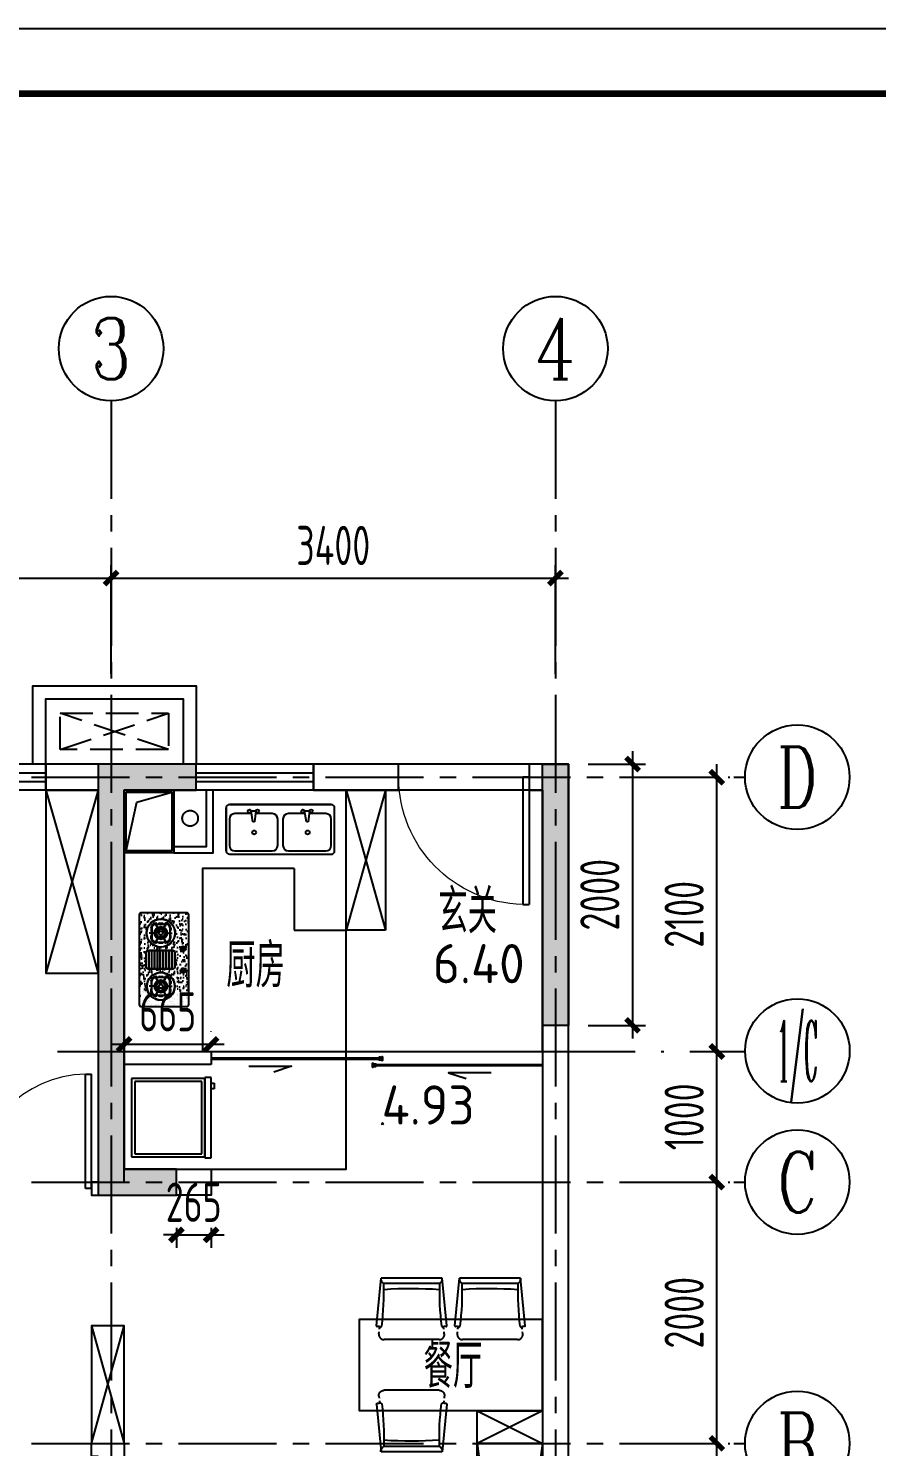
# Model space of a CAD drawing. Header units: millimetres. Extents: x -114775 to 80892, y -123028 to 12078.
# Drawn here: x 29241 to 35732, y -64775 to -53917 of the extents above; entities that cross this region are included whole.
import ezdxf
from ezdxf.enums import TextEntityAlignment as Align

# ---------------------------------------------------------------- set-up
doc = ezdxf.new("R2010")
doc.units = ezdxf.units.MM
doc.header["$LTSCALE"] = 1000
for name, pattern in [('6#轴网(1-4)20181120$0$11 12 17 18 19 20 21 22-ZW$0$DOTE', [2.42, 2, -0.2, 0.02, -0.2]), ('CENTER', [50.8, 31.75, -6.35, 6.35, -6.35]), ('CENTER2', [1.125, 0.75, -0.125, 0.125, -0.125]), ('DASH', [0.35, 0.25, -0.1]), ('PS', [3200, 1500, -200, 1500])]:
    doc.linetypes.add(name, pattern=pattern)
doc.layers.get('0').update_dxf_attribs({"linetype": 'CONTINUOUS'})
doc.layers.get('Defpoints').update_dxf_attribs({"color": 6, "linetype": 'CONTINUOUS'})
for name, color, linetype in [('6#轴网(1-4)20181120$0$11 12 17 18 19 20 21 22-ZW$0$AXIS_轴号_A', 8, 'CONTINUOUS'), ('6#轴网(1-4)20181120$0$11 12 17 18 19 20 21 22-ZW$0$AXIS_轴文_A', 8, 'CONTINUOUS'), ('6#轴网(1-4)20181120$0$11 12 17 18 19 20 21 22-ZW$0$AXIS_轴线_A', 8, '6#轴网(1-4)20181120$0$11 12 17 18 19 20 21 22-ZW$0$DOTE'), ('6#轴网(1-4)20181120$0$AXIS_TEXT', 8, 'CONTINUOUS'), ('A-Lvtry', 5, 'CONTINUOUS'), ('A-烟气道', 105, 'CONTINUOUS'), ('A-空调室外机', 5, 'DASH'), ('AXIS', 253, 'CENTER'), ('BORDER', 7, 'CONTINUOUS'), ('DIM', 3, 'CONTINUOUS'), ('P-Furniture(活动家具)', 134, 'CONTINUOUS'), ('PS', 6, 'PS'), ('PUB_HATCH', 8, 'CONTINUOUS'), ('PUB_TEXT', 7, 'CONTINUOUS'), ('S-降板', 143, 'CONTINUOUS'), ('WALL', 2, 'CONTINUOUS'), ('WINDOW', 4, 'CONTINUOUS'), ('剪力墙', 6, 'CONTINUOUS'), ('栏杆', 142, 'CONTINUOUS'), ('门', 9, 'CONTINUOUS')]:
    doc.layers.add(name, color=color, linetype=linetype)
doc.layers.add('A-area', color=23, linetype='CONTINUOUS', plot=False)
doc.layers.add('A-FUR', color=8, linetype='CONTINUOUS', plot=False)
doc.styles.add('6#轴网(1-4)20181120$0$11 12 17 18 19 20 21 22-ZW$0$_TCH_AXIS', font='COMPLEX', dxfattribs={"bigfont": 'GBCBIG'})
doc.styles.add('6#轴网(1-4)20181120$0$COMPLEX', font='COMPLEX')
doc.styles.get("Standard").update_dxf_attribs({"font": 'tssdeng.shx', "bigfont": 'tssdchn.shx'})
doc.styles.add('ZZ', font='tssdeng.shx', dxfattribs={"width": 0.7, "bigfont": 'tssdchn.shx'})
doc.dimstyles.new('TSSD_100_100', dxfattribs={"dimtxt": 300, "dimasz": 100, "dimexe": 100, "dimexo": 250, "dimgap": 100, "dimtad": 1, "dimdec": 0, "dimzin": 0, "dimdsep": 46, "dimtxsty": 'ZZ', "dimblk": 'ARCHTICK', "dimcen": 0, "dimdle": 100, "dimclrd": 256, "dimclrt": 7, "dimadec": 0, "dimazin": 0, "dimtfac": 1, "dimtdec": 0, "dimtix": 1, "dimtmove": 2, "dimatfit": 3, "dimfxl": 0, "dimtolj": 1, "dimtzin": 0, "dimarcsym": 0})

# ---------------------------------------------------------------- blocks, each defined once
blk = doc.blocks.new('BX1')
at = {"layer": 'A-Lvtry'}
for p, q in [((-560, 8), (-608, 8)), ((-608, 8), (-608, -608)), ((-560, -608), (-560, 8)), ((0, 0), (-560, 0)), ((0, -600), (0, 0)), ((-560, 0), (-560, -600)), ((-24, -24), (-536, -24)), ((-536, -24), (-536, -576)), ((-24, -576), (-24, -24)), ((-631, -564), (-631, -520)), ((-631, -520), (-608, -520)), ((-608, -520), (-608, -564)), ((-608, -564), (-631, -564)), ((-608, -608), (-560, -608)), ((-560, -600), (0, -600)), ((-536, -576), (-24, -576))]:
    blk.add_line(p, q, dxfattribs=at)
blk = doc.blocks.new('$DorLib2D$00000001')
for p, q in [((0.45, 0.975), (0.5, 0.975)), ((0.45, 0), (0.45, 0.975)), ((0.5, 0), (0.5, 0.975)), ((0.5, 0), (0.45, 0))]:
    blk.add_line(p, q)
at = {"lineweight": 13}
blk.add_arc((0.475, 0), 0.975, 91.4693, 180, dxfattribs=at)
blk = doc.blocks.new('$TCHSYS$WIN2D')
for p, q in [((-0.5, 0.5), (0.5, 0.5)), ((-0.5, 0.5), (-0.5, -0.5)), ((0.5, 0.5), (0.5, -0.5)), ((0.5, 0.1667), (-0.5, 0.1667)), ((0.5, -0.1667), (-0.5, -0.1667)), ((-0.5, -0.5), (0.5, -0.5))]:
    blk.add_line(p, q)
blk = doc.blocks.new('ktswaj')
at = {"linetype": 'DASH'}
blk.add_lwpolyline([(15990, 179083), (15990, 178253), (16268, 178253), (16268, 179083)], close=True, dxfattribs=at)
for points in [[(15990, 179083), (16268, 178253)], [(15990, 178253), (16268, 179083)]]:
    blk.add_lwpolyline(points, dxfattribs=at)
blk = doc.blocks.new('A3ktsjw')
at = {"layer": '栏杆'}
for points in [[(-26114, 169535), (-26114, 170135), (-24864, 170135), (-24864, 169535)], [(-26014, 169535), (-26014, 170035), (-24964, 170035), (-24964, 169535)]]:
    blk.add_lwpolyline(points, dxfattribs=at)
at = {"layer": 'A-空调室外机', "extrusion": (0, 0, -1), "zscale": -1, "rotation": 90}
blk.add_blockref('ktswaj', (204157, 153656), dxfattribs=at)
blk = doc.blocks.new('_ArchTick')
at = {"color": 0, "linetype": 'ByBlock', "const_width": 0.4}
blk.add_lwpolyline([(-0.5, -0.5), (0.5, 0.5)], dxfattribs=at)
blk = doc.blocks.new('*D91')
at = {"layer": 'Defpoints', "color": 0}
for p in [(33274, -59550), (33274, -61550), (33864, -61550)]:
    blk.add_point(p, dxfattribs=at)
at = {"layer": 'DIM', "lineweight": -2}
blk.add_line((33864, -59450), (33864, -61650), dxfattribs=at)
at = {"layer": 'DIM', "color": 0, "lineweight": -2}
for p, q in [((33524, -59550), (33964, -59550)), ((33524, -61550), (33964, -61550))]:
    blk.add_line(p, q, dxfattribs=at)
at = {"layer": 'DIM', "lineweight": -2, "xscale": 100, "yscale": 100, "zscale": 100}
for p, rotation in [((33864, -59550), 90), ((33864, -61550), 270)]:
    blk.add_blockref('_ArchTick', p, dxfattribs=dict(at, rotation=rotation))
at = {"layer": 'DIM', "color": 7, "insert": (33614, -60550), "char_height": 300, "attachment_point": 5, "rotation": 90, "style": 'ZZ'}
blk.add_mtext('\\A1;2000', dxfattribs=at)
blk = doc.blocks.new('chair4')
at = {"linetype": 'DASH', "ltscale": 200}
for p, q in [((-426, 250), (-410, 249)), ((-470, 211), (-470, -211)), ((-426, -250), (-410, -249))]:
    blk.add_line(p, q, dxfattribs=at)
at = {"ltscale": 20}
for p, q in [((-389, 247), (-372, 245)), ((-365, 269), (0, 234)), ((0, 234), (0, -234)), ((-40, 214), (-40, -214)), ((-389, -247), (-372, -245)), ((-365, -269), (0, -234))]:
    blk.add_line(p, q, dxfattribs=at)
at = {"linetype": 'DASH', "ltscale": 200, "extrusion": (0, 0, -1)}
for centre, start_param, end_param in [((-430, 211), 3.926991, 5.586837), ((-430, -211), 2.267145, 3.926991)]:
    blk.add_ellipse(centre, major_axis=(28.3, 28.3), ratio=1, start_param=start_param, end_param=end_param, dxfattribs=at)
at = {"ltscale": 20, "extrusion": (0, 0, -1)}
for centre, major_axis, ratio, start_param, end_param in [((-366, 237), (5.66, -5.66), 1, 0.914477, 2.702691), ((-440, 264), (50.3, 50.3), 1, 0.774487, 1.131895), ((-365, 265), (2.83, 2.83), 1, 3.91608, 5.586837), ((-125, 1886), (-1792, 85), 0.932857, 4.621064, 4.803714), ((-6, 198), (26.3, 26.3), 1, 4.375488, 5.671939), ((-2033, -2), (-3, 2384), 0.819086, 1.481782, 1.659811), ((-125, -1886), (1792, 85), 0.932857, 4.621064, 4.803714), ((-6, -198), (26.3, 26.3), 1, 2.182042, 3.478494), ((-366, -237), (5.66, 5.66), 1, 3.580494, 5.368708), ((-440, -264), (50.3, -50.3), 1, -1.131895, -0.774487), ((-365, -265), (2.83, -2.83), 1, 0.696349, 2.367105)]:
    blk.add_ellipse(centre, major_axis=major_axis, ratio=ratio, start_param=start_param, end_param=end_param, dxfattribs=at)
blk = doc.blocks.new('dwefe')
blk.add_lwpolyline([(36957, 174333), (38357, 174333), (38357, 175033), (36957, 175033)], close=True)
at = {"extrusion": (0, 0, -1), "xscale": -1, "zscale": -1, "rotation": 270}
for p in [(-37357, 175347), (-37957, 175347)]:
    blk.add_blockref('chair4', p, dxfattribs=at)
at = {"xscale": -1, "rotation": 90}
blk.add_blockref('chair4', (37957, 174019), dxfattribs=at)
blk = doc.blocks.new('A$C558726A8')
at = {"layer": 'P-Furniture(活动家具)'}
h = blk.add_hatch(dxfattribs=at)
h.set_pattern_fill('AR-SAND,_O', color=250)
h.set_pattern_definition([(37.5, (-27199.047, -9670.22), (-1.60003, 48.941324), [0, -38.608, 0, -43.18, 0, -41.275]), (7.5, (-27199.05, -9670.22), (44.95233, 71.68251), [0, -20.828, 0, -34.798, 0, -13.335]), (327.5, (-27230.29, -9670.22), (79.09924, 0.14372), [0, -12.7, 0, -45.72, 0, -59.69]), (317.5, (-27230.29, -9670.22), (76.35565, 22.29293), [0, -6.35, 0, -29.972, 0, -34.29])])
h.paths.add_polyline_path([(-343, 375, 0.414214), (-362, 356), (-362, 20, 0.414214), (-343, 0), (343, 0, 0.414214), (362, 20), (362, 356, 0.414214), (343, 375)])
h.paths.add_polyline_path([(72, 309), (72, 121, -0.414214), (56, 105), (-56, 105, -0.414214), (-72, 121), (-72, 309, -0.414214), (-56, 325), (56, 325, -0.414214)], flags=16)
h.paths.add_polyline_path([(70, 309), (70, 121, -0.414214), (56, 107), (-56, 107, -0.414214), (-70, 121), (-70, 309, -0.414214), (-56, 323), (56, 323, -0.414214)], flags=0)
h.paths.add_polyline_path([(313, 212, -1), (94, 212, -1)], flags=16)
h.paths.add_polyline_path([(311, 212, -1), (96, 212, -1)], flags=0)
h.paths.add_polyline_path([(165, 287), (183, 287, -0.359638), (191, 280), (216, 280, -0.359638), (225, 287), (243, 287, -0.414214), (279, 251, -0.251251), (272, 242), (272, 230, -0.359638), (279, 221), (279, 202, -0.359638), (272, 194), (272, 181, -0.251251), (279, 173, -0.414214), (243, 136), (225, 136, -0.359638), (216, 143), (191, 143, -0.359638), (183, 136), (165, 136, -0.414214), (128, 173, -0.251251), (135, 181), (135, 194, -0.359638), (128, 202), (128, 221, -0.359638), (135, 230), (135, 242, -0.251251), (128, 251, -0.414214)], flags=0)
h.paths.add_polyline_path([(253, 212, -1), (155, 212, -1)], flags=0)
h.paths.add_polyline_path([(243, 212, -1), (165, 212, -1)], flags=0)
h.paths.add_polyline_path([(240, 212, -1), (167, 212, -1)], flags=0)
h.paths.add_polyline_path([(237, 212, -1), (170, 212, -1)], flags=0)
h.paths.add_polyline_path([(175, 219), (190, 218, -0.299124), (204, 226, -0.028861), (205, 226), (212, 240, -0.215015), (224, 233), (215, 221, -0.330841), (215, 203), (224, 190, -0.215015), (212, 183), (205, 197, -0.028861), (204, 197, -0.299124), (190, 206), (175, 205, -0.215015)], flags=0)
h.paths.add_polyline_path([(-96, 212, -1), (-311, 212, -1)], flags=16)
h.paths.add_polyline_path([(-98, 212, -1), (-309, 212, -1)], flags=0)
h.paths.add_polyline_path([(-128, 251, -0.251251), (-135, 242), (-135, 230, -0.359638), (-128, 221), (-128, 202, -0.359638), (-135, 194), (-135, 181, -0.251251), (-128, 173, -0.414214), (-165, 136), (-183, 136, -0.359638), (-191, 143), (-216, 143, -0.359638), (-225, 136), (-243, 136, -0.414214), (-279, 173, -0.251251), (-272, 181), (-272, 194, -0.359638), (-279, 202), (-279, 221, -0.359638), (-272, 230), (-272, 242, -0.251251), (-279, 251, -0.414214), (-243, 287), (-225, 287, -0.359638), (-216, 280), (-191, 280, -0.359638), (-183, 287), (-165, 287, -0.414214)], flags=0)
h.paths.add_polyline_path([(-155, 212, -1), (-253, 212, -1)], flags=0)
h.paths.add_polyline_path([(-165, 212, -1), (-243, 212, -1)], flags=0)
h.paths.add_polyline_path([(-167, 212, -1), (-240, 212, -1)], flags=0)
h.paths.add_polyline_path([(-170, 212, -1), (-237, 212, -1)], flags=0)
h.paths.add_polyline_path([(-175, 219, -0.215015), (-175, 205), (-190, 206, -0.299124), (-204, 197, -0.028861), (-205, 197), (-212, 183, -0.215015), (-224, 190), (-215, 203, -0.330841), (-215, 221), (-224, 233, -0.215015), (-212, 240), (-205, 226, -0.028861), (-204, 226, -0.299124), (-190, 218)], flags=0)
h.paths.add_polyline_path([(103, 41, -1), (64, 41, -1)], flags=16)
h.paths.add_polyline_path([(86, 57), (86, 56, -0.877066), (86, 26), (86, 25, -1), (82, 25), (82, 26, -0.877066), (82, 56), (82, 57, -1)], flags=0)
h.paths.add_polyline_path([(97, 53, -1.000001), (94, 53, -1.000001)], flags=0)
h.paths.add_polyline_path([(102, 41, -1.000001), (100, 41, -1.000001)], flags=0)
h.paths.add_polyline_path([(-64, 41, -1), (-103, 41, -1)], flags=16)
h.paths.add_polyline_path([(-82, 57), (-82, 56, -0.877066), (-82, 26), (-82, 25, -1), (-86, 25), (-86, 26, -0.877066), (-86, 56), (-86, 57, -1)], flags=0)
h.paths.add_polyline_path([(-94, 53, -1.000001), (-97, 53, -1.000001)], flags=0)
h.paths.add_polyline_path([(-100, 41, -1.000001), (-102, 41, -1.000001)], flags=0)
for points in [[(-100, 41, 1), (-102, 41, 1)], [(-97, 54, 1.000001), (-94, 54, 1.000001)], [(94, 54, 1.000001), (97, 54, 1.000001)], [(102, 41, 1), (100, 41, 1)]]:
    blk.add_hatch(color=251, dxfattribs=at).paths.add_polyline_path(points)
at = {"layer": 'P-Furniture(活动家具)', "color": 251}
for p, q in [((-284, 258), (-224, 224)), ((-228, 226), (-280, 256)), ((-279, 221), (-279, 202)), ((-272, 251), (-272, 173)), ((-243, 287), (-225, 287)), ((-243, 280), (-165, 280)), ((-224, 233), (-212, 240)), ((-215, 221), (-224, 233)), ((-211, 224), (-218, 237)), ((-205, 226), (-212, 240)), ((-204, 240), (-204, 300)), ((-190, 218), (-175, 219)), ((-165, 287), (-183, 287)), ((-123, 258), (-183, 224)), ((-179, 226), (-127, 256)), ((-175, 219), (-175, 205)), ((-135, 251), (-135, 173)), ((-128, 221), (-128, 202)), ((-70, 304), (70, 304)), ((-70, 302), (70, 302)), ((-70, 282), (70, 282)), ((-70, 280), (70, 280)), ((-70, 260), (70, 260)), ((-70, 258), (70, 258)), ((-70, 238), (70, 238)), ((-70, 236), (70, 236)), ((123, 258), (183, 224)), ((179, 226), (127, 256)), ((128, 221), (128, 202)), ((135, 251), (135, 173)), ((165, 287), (183, 287)), ((243, 280), (165, 280)), ((190, 218), (175, 219)), ((175, 219), (175, 205)), ((204, 240), (204, 300)), ((205, 226), (212, 240)), ((211, 224), (218, 237)), ((224, 233), (212, 240)), ((215, 221), (224, 233)), ((284, 258), (224, 224)), ((243, 287), (225, 287)), ((228, 226), (280, 256)), ((272, 251), (272, 173)), ((279, 221), (279, 202)), ((-284, 165), (-224, 200)), ((-228, 198), (-280, 168)), ((-243, 143), (-165, 143)), ((-243, 136), (-225, 136)), ((-215, 203), (-224, 190)), ((-212, 183), (-224, 190)), ((-211, 199), (-218, 187)), ((-205, 197), (-212, 183)), ((-204, 183), (-204, 124)), ((-190, 206), (-175, 205)), ((-189, 212), (-175, 212)), ((-123, 165), (-183, 200)), ((-165, 136), (-183, 136)), ((-179, 198), (-127, 168)), ((-70, 216), (70, 216)), ((-70, 214), (70, 214)), ((-70, 194), (70, 194)), ((-70, 192), (70, 192)), ((-70, 172), (70, 172)), ((-70, 170), (70, 170)), ((-70, 150), (70, 150)), ((-70, 148), (70, 148)), ((-70, 128), (70, 128)), ((-70, 126), (70, 126)), ((123, 165), (183, 200)), ((179, 198), (127, 168)), ((243, 143), (165, 143)), ((165, 136), (183, 136)), ((189, 212), (175, 212)), ((190, 206), (175, 205)), ((204, 183), (204, 124)), ((205, 197), (212, 183)), ((211, 199), (218, 187)), ((212, 183), (224, 190)), ((215, 203), (224, 190)), ((284, 165), (224, 200)), ((243, 136), (225, 136)), ((228, 198), (280, 168))]:
    blk.add_line(p, q, dxfattribs=at)
at = {"layer": 'P-Furniture(活动家具)'}
blk.add_lwpolyline([(-343, 0, -0.414214), (-362, 20), (-362, 356, -0.414214), (-343, 375), (343, 375, -0.414214), (362, 356), (362, 20, -0.414214), (343, 0)], format="xyb", close=True, dxfattribs=at)
at = {"layer": 'P-Furniture(活动家具)', "color": 251, "const_width": 0.979}
for points in [[(-228, 226), (-280, 256)], [(-204, 240), (-204, 300)], [(-179, 226), (-127, 256)], [(179, 226), (127, 256)], [(204, 240), (204, 300)], [(228, 226), (280, 256)], [(-228, 198), (-280, 168)], [(-204, 183), (-204, 124)], [(-179, 198), (-127, 168)], [(179, 198), (127, 168)], [(204, 183), (204, 124)], [(228, 198), (280, 168)]]:
    blk.add_lwpolyline(points, dxfattribs=at)
for points in [[(-204, 226, -1), (-204, 197, -1), (-204, 226, -1)], [(204, 226, 1), (204, 197, 1), (204, 226, 1)]]:
    blk.add_lwpolyline(points, format="xyb", dxfattribs=at)
at = {"layer": 'P-Furniture(活动家具)', "color": 251}
for points in [[(-72, 309, -0.414214), (-56, 325), (56, 325, -0.414214), (72, 309), (72, 121, -0.414214), (56, 105), (-56, 105, -0.414214), (-72, 121)], [(-70, 309, -0.414214), (-56, 323), (56, 323, -0.414214), (70, 309), (70, 121, -0.414214), (56, 107), (-56, 107, -0.414214), (-70, 121)], [(-86, 25), (-86, 58, -1), (-82, 58), (-82, 25, -1)], [(86, 25), (86, 58, 1), (82, 58), (82, 25, 1)]]:
    blk.add_lwpolyline(points, format="xyb", close=True, dxfattribs=at)
for centre, radius in [((-204, 212), 107), ((-204, 212), 105), ((-204, 212), 39.1), ((-204, 212), 36.2), ((-204, 212), 33.3), ((-204, 212), 14.7), ((204, 212), 109), ((204, 212), 107), ((204, 212), 39.1), ((204, 212), 36.2), ((204, 212), 33.3), ((204, 212), 14.7), ((-84, 41), 19.3), ((-101, 41), 1.44), ((-96, 54), 1.44), ((84, 41), 19.3), ((96, 54), 1.44), ((101, 41), 1.44)]:
    blk.add_circle(centre, radius, dxfattribs=at)
at = {"layer": 'P-Furniture(活动家具)'}
for centre in [(-204, 212), (204, 212)]:
    blk.add_circle(centre, 48.9, dxfattribs=at)
at = {"layer": 'P-Furniture(活动家具)', "color": 251}
for centre, radius, start, end in [((-243, 251), 36.2, 90, 180), ((-267, 253), 11.8, 189.6676, 246.0824), ((-270, 221), 8.76, 102.564, 181.686), ((-243, 251), 29.4, 90, 180), ((-224, 278), 8.76, 12.564, 91.6861), ((-210, 224), 16.7, 95.7306, 144.2694), ((-183, 278), 8.76, 88.3139, 167.436), ((-190, 212), 16.7, 335.7306, 24.2694), ((-165, 251), 36.2, 0, 90), ((-165, 251), 29.4, 0, 90), ((-140, 253), 11.8, 293.9176, 350.3324), ((-137, 221), 8.76, 358.314, 77.436), ((165, 251), 36.2, 90, 180), ((140, 253), 11.8, 189.6676, 246.0824), ((137, 221), 8.76, 102.564, 181.686), ((165, 251), 29.4, 90, 180), ((190, 212), 16.7, 155.7306, 204.2694), ((183, 278), 8.76, 12.564, 91.6861), ((210, 224), 16.7, 35.7306, 84.2694), ((224, 278), 8.76, 88.3139, 167.436), ((243, 251), 36.2, 0, 90), ((243, 251), 29.4, 0, 90), ((267, 253), 11.8, 293.9176, 350.3324), ((270, 221), 8.76, 358.314, 77.436), ((-270, 202), 8.76, 178.3139, 257.436), ((-267, 171), 11.8, 113.9176, 170.3324), ((-243, 173), 36.2, 180, 270), ((-243, 173), 29.4, 180, 270), ((-224, 145), 8.76, 268.3139, 347.436), ((-210, 200), 16.7, 215.7306, 264.2694), ((-183, 145), 8.76, 192.564, 271.6861), ((-165, 173), 36.2, 270, 0), ((-165, 173), 29.4, 270, 0), ((-137, 202), 8.76, 282.564, 1.6861), ((-140, 171), 11.8, 9.6676, 66.0824), ((137, 202), 8.76, 178.3139, 257.436), ((140, 171), 11.8, 113.9176, 170.3324), ((165, 173), 36.2, 180, 270), ((165, 173), 29.4, 180, 270), ((183, 145), 8.76, 268.3139, 347.436), ((210, 200), 16.7, 275.7306, 324.2694), ((224, 145), 8.76, 192.564, 271.6861), ((243, 173), 36.2, 270, 0), ((243, 173), 29.4, 270, 0), ((270, 202), 8.76, 282.564, 1.6861), ((267, 171), 11.8, 9.6676, 66.0824), ((-84, 41), 15.3, 97.4942, 262.5058), ((-84, 41), 15.3, 277.4942, 82.5058), ((84, 41), 15.3, 97.4942, 262.5058), ((84, 41), 15.3, 277.4942, 82.5058)]:
    blk.add_arc(centre, radius, start, end, dxfattribs=at)
blk = doc.blocks.new('A$C6BCA2219')
at = {"layer": 'P-Furniture(活动家具)'}
for p, q in [((-415, 355), (-415, 25)), ((-415, 25), (-415, 355)), ((-390, 380), (390, 380)), ((390, 380), (-390, 380)), ((415, 25), (415, 355)), ((-390, 0), (390, 0))]:
    blk.add_line(p, q, dxfattribs=at)
at = {"layer": 'P-Furniture(活动家具)', "color": 251}
for p, q in [((-210, 249), (-224, 333)), ((-224, 333), (-188, 333)), ((-188, 333), (-198, 249)), ((199, 249), (186, 333)), ((186, 333), (222, 333)), ((222, 333), (212, 249)), ((-390, 269), (-390, 67)), ((-220, 311), (-348, 311)), ((-198, 249), (-210, 249)), ((-62, 311), (-191, 311)), ((-20, 67), (-20, 269)), ((20, 269), (20, 67)), ((189, 311), (62, 311)), ((212, 249), (199, 249)), ((348, 311), (219, 311)), ((390, 67), (390, 269)), ((-348, 25), (-62, 25)), ((62, 25), (348, 25))]:
    blk.add_line(p, q, dxfattribs=at)
for centre, radius in [((-237, 329), 12.8), ((-175, 330), 12.8), ((173, 329), 12.8), ((235, 330), 12.8), ((-200, 167), 14.8), ((209, 167), 14.8)]:
    blk.add_circle(centre, radius, dxfattribs=at)
at = {"layer": 'P-Furniture(活动家具)'}
for centre, radius, start, end in [((-390, 354), 25.7, 89.8183, 178.9194), ((390, 355), 25.2, 0, 90), ((-390, 26), 25.7, 181.0806, 270.1817), ((390, 25), 25.2, 270, 0)]:
    blk.add_arc(centre, radius, start, end, dxfattribs=at)
at = {"layer": 'P-Furniture(活动家具)', "color": 251}
for centre, start, end in [((-348, 269), 90, 180), ((-62, 269), 0, 90), ((62, 269), 90, 180), ((348, 269), 0, 90), ((-348, 67), 180, 270), ((-62, 67), 270, 0), ((62, 67), 180, 270), ((348, 67), 270, 0)]:
    blk.add_arc(centre, 42, start, end, dxfattribs=at)
blk = doc.blocks.new('6#轴网(1-4)20181120$0$_AXISO')
at = {"color": 8}
blk.add_circle((0, 0), 0.5, dxfattribs=at)
at = {"layer": '6#轴网(1-4)20181120$0$AXIS_TEXT', "color": 8, "style": '6#轴网(1-4)20181120$0$COMPLEX', "width": 1.041667}
blk.add_attdef('A', text='', height=0.56, dxfattribs=at).set_placement((-0.25, -0.28), (0.25, -0.28), align=Align.FIT)
blk = doc.blocks.new('*D336')
at = {"layer": 'Defpoints', "color": 0}
for p in [(6800, 10424), (3400, 9440), (6800, 9440)]:
    blk.add_point(p, dxfattribs=at)
at = {"layer": 'DIM', "lineweight": -2}
blk.add_line((3300, 10424), (6900, 10424), dxfattribs=at)
at = {"layer": 'DIM', "color": 0, "lineweight": -2}
for p, q in [((3400, 9690), (3400, 10524)), ((6800, 9690), (6800, 10524))]:
    blk.add_line(p, q, dxfattribs=at)
at = {"layer": 'DIM', "lineweight": -2, "xscale": 100, "yscale": 100, "zscale": 100, "rotation": 180}
blk.add_blockref('_ArchTick', (3400, 10424), dxfattribs=at)
at = {"layer": 'DIM', "lineweight": -2, "xscale": 100, "yscale": 100, "zscale": 100}
blk.add_blockref('_ArchTick', (6800, 10424), dxfattribs=at)
at = {"layer": 'DIM', "color": 7, "insert": (5100, 10674), "char_height": 300, "attachment_point": 5, "style": 'ZZ'}
blk.add_mtext('\\A1;3400', dxfattribs=at)
blk = doc.blocks.new('*D338')
at = {"layer": 'Defpoints', "color": 0}
for p in [(7872, 3800), (8035, 3800), (7872, 100)]:
    blk.add_point(p, dxfattribs=at)
at = {"layer": 'DIM', "lineweight": -2}
blk.add_line((8035, 0), (8035, 3900), dxfattribs=at)
at = {"layer": 'DIM', "color": 0, "lineweight": -2}
for p, q in [((8122, 3800), (8135, 3800)), ((8122, 100), (8135, 100))]:
    blk.add_line(p, q, dxfattribs=at)
at = {"layer": 'DIM', "lineweight": -2, "xscale": 100, "yscale": 100, "zscale": 100}
for p, rotation in [((8035, 3800), 90), ((8035, 100), 270)]:
    blk.add_blockref('_ArchTick', p, dxfattribs=dict(at, rotation=rotation))
at = {"layer": 'DIM', "color": 7, "insert": (7785, 1950), "char_height": 300, "attachment_point": 5, "rotation": 90, "style": 'ZZ'}
blk.add_mtext('\\A1;3700', dxfattribs=at)
blk = doc.blocks.new('*D339')
at = {"layer": 'Defpoints', "color": 0}
for p in [(7872, 5800), (8035, 5800), (7872, 3800)]:
    blk.add_point(p, dxfattribs=at)
at = {"layer": 'DIM', "lineweight": -2}
blk.add_line((8035, 3700), (8035, 5900), dxfattribs=at)
at = {"layer": 'DIM', "color": 0, "lineweight": -2}
for p, q in [((8122, 5800), (8135, 5800)), ((8122, 3800), (8135, 3800))]:
    blk.add_line(p, q, dxfattribs=at)
at = {"layer": 'DIM', "lineweight": -2, "xscale": 100, "yscale": 100, "zscale": 100}
for p, rotation in [((8035, 5800), 90), ((8035, 3800), 270)]:
    blk.add_blockref('_ArchTick', p, dxfattribs=dict(at, rotation=rotation))
at = {"layer": 'DIM', "color": 7, "insert": (7785, 4800), "char_height": 300, "attachment_point": 5, "rotation": 90, "style": 'ZZ'}
blk.add_mtext('\\A1;2000', dxfattribs=at)
blk = doc.blocks.new('*D340')
at = {"layer": 'Defpoints', "color": 0}
for p in [(7872, 6800), (8035, 6800), (7872, 5800)]:
    blk.add_point(p, dxfattribs=at)
at = {"layer": 'DIM', "lineweight": -2}
blk.add_line((8035, 5700), (8035, 6900), dxfattribs=at)
at = {"layer": 'DIM', "color": 0, "lineweight": -2}
for p, q in [((8122, 6800), (8135, 6800)), ((8122, 5800), (8135, 5800))]:
    blk.add_line(p, q, dxfattribs=at)
at = {"layer": 'DIM', "lineweight": -2, "xscale": 100, "yscale": 100, "zscale": 100}
for p, rotation in [((8035, 6800), 90), ((8035, 5800), 270)]:
    blk.add_blockref('_ArchTick', p, dxfattribs=dict(at, rotation=rotation))
at = {"layer": 'DIM', "color": 7, "insert": (7785, 6300), "char_height": 300, "attachment_point": 5, "rotation": 90, "style": 'ZZ'}
blk.add_mtext('\\A1;1000', dxfattribs=at)
blk = doc.blocks.new('*D341')
at = {"layer": 'Defpoints', "color": 0}
for p in [(7872, 8900), (8035, 8900), (7872, 6800)]:
    blk.add_point(p, dxfattribs=at)
at = {"layer": 'DIM', "lineweight": -2}
blk.add_line((8035, 6700), (8035, 9000), dxfattribs=at)
at = {"layer": 'DIM', "color": 0, "lineweight": -2}
for p, q in [((8122, 8900), (8135, 8900)), ((8122, 6800), (8135, 6800))]:
    blk.add_line(p, q, dxfattribs=at)
at = {"layer": 'DIM', "lineweight": -2, "xscale": 100, "yscale": 100, "zscale": 100}
for p, rotation in [((8035, 8900), 90), ((8035, 6800), 270)]:
    blk.add_blockref('_ArchTick', p, dxfattribs=dict(at, rotation=rotation))
at = {"layer": 'DIM', "color": 7, "insert": (7785, 7850), "char_height": 300, "attachment_point": 5, "rotation": 90, "style": 'ZZ'}
blk.add_mtext('\\A1;2100', dxfattribs=at)
blk = doc.blocks.new('*D343')
at = {"layer": 'Defpoints', "color": 0}
for p in [(3400, 10424), (800, 9440), (3400, 9440)]:
    blk.add_point(p, dxfattribs=at)
at = {"layer": 'DIM', "lineweight": -2}
blk.add_line((700, 10424), (3500, 10424), dxfattribs=at)
at = {"layer": 'DIM', "color": 0, "lineweight": -2}
for p, q in [((800, 9690), (800, 10524)), ((3400, 9690), (3400, 10524))]:
    blk.add_line(p, q, dxfattribs=at)
at = {"layer": 'DIM', "lineweight": -2, "xscale": 100, "yscale": 100, "zscale": 100, "rotation": 180}
blk.add_blockref('_ArchTick', (800, 10424), dxfattribs=at)
at = {"layer": 'DIM', "lineweight": -2, "xscale": 100, "yscale": 100, "zscale": 100}
blk.add_blockref('_ArchTick', (3400, 10424), dxfattribs=at)
at = {"layer": 'DIM', "color": 7, "insert": (2100, 10674), "char_height": 300, "attachment_point": 5, "style": 'ZZ'}
blk.add_mtext('\\A1;2600', dxfattribs=at)
blk = doc.blocks.new('B20190222130906')
at = {"layer": 'BORDER'}
blk.add_lwpolyline([(0, 0), (0, 21000), (29700, 21000), (29700, 0)], close=True, dxfattribs=at)
at = {"layer": 'BORDER', "const_width": 50}
blk.add_lwpolyline([(2500, 500), (2500, 20500), (29200, 20500), (29200, 500)], close=True, dxfattribs=at)
blk = doc.blocks.new('*D358')
at = {"layer": 'Defpoints', "color": 0}
for p in [(29974, -61696), (29974, -61850), (30639, -61850)]:
    blk.add_point(p, dxfattribs=at)
at = {"layer": 'DIM', "color": 0, "lineweight": -2}
for p, q in [((29974, -61600), (29974, -61596)), ((30639, -61600), (30639, -61596))]:
    blk.add_line(p, q, dxfattribs=at)
at = {"layer": 'DIM', "lineweight": -2}
blk.add_line((30739, -61696), (29874, -61696), dxfattribs=at)
at = {"layer": 'DIM', "lineweight": -2, "xscale": 100, "yscale": 100, "zscale": 100, "rotation": 180}
blk.add_blockref('_ArchTick', (29974, -61696), dxfattribs=at)
at = {"layer": 'DIM', "lineweight": -2, "xscale": 100, "yscale": 100, "zscale": 100}
blk.add_blockref('_ArchTick', (30639, -61696), dxfattribs=at)
at = {"layer": 'DIM', "color": 7, "insert": (30307, -61446), "char_height": 300, "attachment_point": 5, "style": 'ZZ'}
blk.add_mtext('\\A1;665', dxfattribs=at)
blk = doc.blocks.new('*D359')
at = {"layer": 'Defpoints', "color": 0}
for p in [(30374, -62850), (30639, -62850), (30639, -63154)]:
    blk.add_point(p, dxfattribs=at)
at = {"layer": 'DIM', "lineweight": -2}
for p, q in [((30374, -63154), (30274, -63154)), ((30374, -63154), (30639, -63154)), ((30639, -63154), (30739, -63154))]:
    blk.add_line(p, q, dxfattribs=at)
at = {"layer": 'DIM', "color": 0, "lineweight": -2}
for p, q in [((30374, -63100), (30374, -63254)), ((30639, -63100), (30639, -63254))]:
    blk.add_line(p, q, dxfattribs=at)
at = {"layer": 'DIM', "lineweight": -2, "xscale": 100, "yscale": 100, "zscale": 100}
blk.add_blockref('_ArchTick', (30374, -63154), dxfattribs=at)
at = {"layer": 'DIM', "lineweight": -2, "xscale": 100, "yscale": 100, "zscale": 100, "rotation": 180}
blk.add_blockref('_ArchTick', (30639, -63154), dxfattribs=at)
at = {"layer": 'DIM', "color": 7, "insert": (30506, -62904), "char_height": 300, "attachment_point": 5, "style": 'ZZ'}
blk.add_mtext('\\A1;265', dxfattribs=at)
blk = doc.blocks.new('B20190222125856')
at = {"layer": '6#轴网(1-4)20181120$0$11 12 17 18 19 20 21 22-ZW$0$AXIS_轴线_A'}
blk.add_line((2989.5, 6800), (8251.3, 6800), dxfattribs=at)
at = {"layer": 'AXIS', "linetype": 'CENTER2'}
for p, q in [((3400, 11781), (3400, -2685.7)), ((6800, 11781), (6800, -2685.7)), ((-2834.7, 8900), (8251.2, 8900)), ((-2834.7, 5800), (8251.2, 5800)), ((-2834.7, 3800), (8251.2, 3800))]:
    blk.add_line(p, q, dxfattribs=at)
at = {"layer": '6#轴网(1-4)20181120$0$11 12 17 18 19 20 21 22-ZW$0$AXIS_轴号_A'}
ref = blk.add_blockref('6#轴网(1-4)20181120$0$_AXISO', (3400, 12181), dxfattribs=dict(at, xscale=800, yscale=800, zscale=800))
ref.add_attrib('A', '3', dxfattribs={"layer": '6#轴网(1-4)20181120$0$11 12 17 18 19 20 21 22-ZW$0$AXIS_轴文_A', "height": 465.9, "style": '6#轴网(1-4)20181120$0$11 12 17 18 19 20 21 22-ZW$0$_TCH_AXIS'}).set_placement((3244.7, 11948), (3555.3, 11948), align=Align.FIT)
ref = blk.add_blockref('6#轴网(1-4)20181120$0$_AXISO', (6800, 12181), dxfattribs=dict(at, xscale=800, yscale=800, zscale=800))
ref.add_attrib('A', '4', dxfattribs={"layer": '6#轴网(1-4)20181120$0$11 12 17 18 19 20 21 22-ZW$0$AXIS_轴文_A', "height": 465.9, "style": '6#轴网(1-4)20181120$0$11 12 17 18 19 20 21 22-ZW$0$_TCH_AXIS', "width": 0.875}).set_placement((6644.7, 11948), (6955.3, 11948), align=Align.FIT)
at = {"layer": '6#轴网(1-4)20181120$0$11 12 17 18 19 20 21 22-ZW$0$AXIS_轴号_A', "color": 6}
ref = blk.add_blockref('6#轴网(1-4)20181120$0$_AXISO', (8651.2, 8900), dxfattribs=dict(at, xscale=800, yscale=800, zscale=800))
ref.add_attrib('A', 'D', dxfattribs={"layer": '6#轴网(1-4)20181120$0$11 12 17 18 19 20 21 22-ZW$0$AXIS_轴文_A', "height": 465.9, "style": '6#轴网(1-4)20181120$0$11 12 17 18 19 20 21 22-ZW$0$_TCH_AXIS', "width": 0.823529}).set_placement((8495.9, 8667), (8806.5, 8667), align=Align.FIT)
ref = blk.add_blockref('6#轴网(1-4)20181120$0$_AXISO', (8651.3, 6803.8), dxfattribs=dict(at, xscale=800, yscale=800, zscale=800))
ref.add_attrib('A', '1/C', dxfattribs={"layer": '6#轴网(1-4)20181120$0$11 12 17 18 19 20 21 22-ZW$0$AXIS_轴文_A', "height": 465.95, "style": '6#轴网(1-4)20181120$0$11 12 17 18 19 20 21 22-ZW$0$_TCH_AXIS', "width": 0.269231}).set_placement((8496, 6570.9), (8806.6, 6570.9), align=Align.FIT)
ref = blk.add_blockref('6#轴网(1-4)20181120$0$_AXISO', (8651.2, 5800), dxfattribs=dict(at, xscale=800, yscale=800, zscale=800))
ref.add_attrib('A', 'C', dxfattribs={"layer": '6#轴网(1-4)20181120$0$11 12 17 18 19 20 21 22-ZW$0$AXIS_轴文_A', "height": 465.9, "style": '6#轴网(1-4)20181120$0$11 12 17 18 19 20 21 22-ZW$0$_TCH_AXIS', "width": 0.933333}).set_placement((8495.9, 5567), (8806.5, 5567), align=Align.FIT)
ref = blk.add_blockref('6#轴网(1-4)20181120$0$_AXISO', (8651.2, 3800), dxfattribs=dict(at, xscale=800, yscale=800, zscale=800))
ref.add_attrib('A', 'B', dxfattribs={"layer": '6#轴网(1-4)20181120$0$11 12 17 18 19 20 21 22-ZW$0$AXIS_轴文_A', "height": 465.9, "style": '6#轴网(1-4)20181120$0$11 12 17 18 19 20 21 22-ZW$0$_TCH_AXIS', "width": 0.823529}).set_placement((8495.9, 3567), (8806.5, 3567), align=Align.FIT)
at = {"layer": 'DIM'}
for base, p1, p2, picture, middle in [((3400, 10424), (800, 9440.5), (3400, 9440.5), '*D343', (2100, 10674)), ((6800, 10424), (3400, 9440.5), (6800, 9440.5), '*D336', (5100, 10674))]:
    dim = blk.add_linear_dim(base=base, p1=p1, p2=p2, dimstyle='TSSD_100_100', dxfattribs=at)
    dim.commit()
    dim.dimension.update_dxf_attribs({"geometry": picture, "text_midpoint": middle})
for base, p1, p2, picture, middle in [((8035.2, 8900), (7872, 6800), (7872, 8900), '*D341', (7785.2, 7850)), ((8035.2, 6800), (7872, 5800), (7872, 6800), '*D340', (7785.2, 6300)), ((8035.2, 5800), (7872, 3800), (7872, 5800), '*D339', (7785.2, 4800)), ((8035.2, 3800), (7872, 100), (7872, 3800), '*D338', (7785.2, 1950))]:
    dim = blk.add_linear_dim(base=base, p1=p1, p2=p2, angle=90, dimstyle='TSSD_100_100', dxfattribs=at)
    dim.commit()
    dim.dimension.update_dxf_attribs({"geometry": picture, "text_midpoint": middle})

msp = doc.modelspace()

# ---------------------------------------------------------------- hatches: boundary and pattern name
at = {"layer": 'PUB_HATCH'}
for points in [[(30374, -62649.9), (29974, -62649.9), (29974, -59749.9), (30524, -59749.9), (30524, -59549.9), (29774, -59549.9), (29774, -62849.9), (29974, -62849.9), (30374, -62849.9)], [(33174, -59549.9), (33374, -59549.9), (33374, -61549.9), (33174, -61549.9), (33174, -59749.9)]]:
    msp.add_hatch(color=256, dxfattribs=at).paths.add_polyline_path(points)
at = {"layer": '门'}
h = msp.add_hatch(dxfattribs=at)
h.set_pattern_fill('!PYH_GALSSC', color=250, scale=10, angle=360, style=0)
h.set_pattern_definition([(315, (30349.767, -61809.93), (-9.9999, -9.9999), []), (225, (30349.767, -61809.93), (-9.9999, 9.9999), [])])
h.paths.add_polyline_path([(30639, -61801.9), (30639, -61807.9), (30641, -61809.9), (31929.3, -61809.9), (31931.3, -61807.9), (31931.3, -61801.9), (31929.3, -61799.9), (30641, -61799.9)])
h = msp.add_hatch(dxfattribs=at)
h.set_pattern_fill('!PYH_GALSSC', color=250, scale=10, angle=360, style=0)
h.set_pattern_definition([(225, (33361.375, -61859.93), (9.9999, -9.9999), []), (315, (33361.375, -61859.93), (9.9999, 9.9999), [])])
h.paths.add_polyline_path([(33174, -61851.9), (33174, -61857.9), (33172, -61859.9), (31896, -61859.9), (31894, -61857.9), (31894, -61851.9), (31896, -61849.9), (33172, -61849.9)])

# ---------------------------------------------------------------- linework, layer by layer
for p, q in [((29374, -59749.9), (29374, -61149.9)), ((29374, -61149.9), (29774, -61149.9))]:
    msp.add_line(p, q)
msp.add_lwpolyline([(33174, -64499.9), (31774, -64499.9), (31774, -63799.9), (33174, -63799.9)], close=True)
at = {"layer": 'A-FUR'}
for p, q in [((29374, -59749.9), (29774, -61149.9)), ((29774, -59749.9), (29374, -61149.9)), ((31674, -59749.9), (31974, -60819.9)), ((31974, -59749.9), (31674, -60819.9)), ((29724, -64749.9), (29974, -63849.9)), ((29724, -63849.9), (29974, -64749.9)), ((32674, -64499.9), (33174, -64749.9)), ((33174, -64499.9), (32674, -64749.9)), ((32674, -64749.9), (33174, -68349.9)), ((33174, -64749.9), (32674, -68349.9))]:
    msp.add_line(p, q, dxfattribs=at)
for points in [[(29774, -59749.9), (29374, -59749.9), (29374, -61149.9), (29774, -61149.9)], [(31974, -60819.9), (31674, -60819.9), (31674, -59749.9), (31974, -59749.9)], [(29974, -64749.9), (29974, -63849.9), (29724, -63849.9), (29724, -64749.9)], [(32674, -64499.9), (33174, -64499.9), (33174, -64749.9), (32674, -64749.9)], [(32674, -64749.9), (33174, -64749.9), (33174, -68349.9), (32674, -68349.9)]]:
    msp.add_lwpolyline(points, close=True, dxfattribs=at)
at = {"layer": 'A-Lvtry', "ltscale": 3}
for p, q in [((31274, -60349.9), (31274, -60819.9)), ((31274, -60819.9), (31674, -60819.9))]:
    msp.add_line(p, q, dxfattribs=at)
msp.add_lwpolyline([(31274, -60349.9), (30574, -60349.9), (30574, -61749.9), (30574, -61749.9)], dxfattribs=at)
at = {"layer": 'A-烟气道'}
for points in [[(29974, -59749.9), (30354, -59749.9), (30354, -60229.9), (29974, -60229.9)], [(29989, -59764.9), (30339, -59764.9), (30339, -60214.9), (29989, -60214.9)]]:
    msp.add_lwpolyline(points, close=True, dxfattribs=at)
msp.add_lwpolyline([(29989, -60214.9), (30071.8, -59842.1), (30339, -59764.9)], dxfattribs=at)
at = {"layer": 'PS', "ltscale": 0.5}
msp.add_circle((30479, -59964.9), 60, dxfattribs=at)
at = {"layer": 'S-降板'}
for points in [[(31674, -59749.9), (29974, -59749.9), (29974, -62649.9), (31674, -62649.9)], [(29974, -61749.9), (33174, -61749.9), (33174, -59749.9), (29974, -59749.9)]]:
    msp.add_lwpolyline(points, close=True, dxfattribs=at)
at = {"layer": 'WALL'}
for points in [[(29974, -62749.9), (29974, -59749.9), (30524, -59749.9), (30524, -59549.9), (29874, -59549.9), (29374, -59549.9), (29374, -59749.9), (29774, -59749.9), (29774, -62749.9), (29724, -62749.9), (29724, -62849.9), (29874, -62849.9)], [(30354, -60229.9), (30654, -60229.9), (30654, -59749.9)], [(30354, -60179.9), (30604, -60179.9), (30604, -59749.9)]]:
    msp.add_lwpolyline(points, dxfattribs=at)
for points in [[(32074, -59749.9), (32074, -59549.9), (31424, -59549.9), (31424, -59549.9), (31424, -59749.9)], [(33374, -68449.9), (33374, -59549.9), (33074, -59549.9), (33074, -59749.9), (33174, -59749.9), (33174, -68349.9), (32474, -68349.9), (32474, -68549.9), (33174, -68549.9), (33174, -69949.9), (32874, -69949.9), (32874, -70149.9), (33374, -70149.9)], [(30639, -61849.9), (29974, -61849.9), (29974, -61749.9), (30639, -61749.9)], [(30374, -68549.9), (29874, -68549.9), (29874, -69149.9), (29774, -69149.9), (29774, -68549.9), (28574, -68549.9), (28574, -69149.9), (28474, -69149.9), (28474, -68949.9), (28474, -68349.9), (29774, -68349.9), (29774, -64849.9), (29724, -64849.9), (29724, -64749.9), (29974, -64749.9), (29974, -68349.9), (30374, -68349.9)]]:
    msp.add_lwpolyline(points, close=True, dxfattribs=at)
at = {"layer": 'WALL', "elevation": 0}
msp.add_lwpolyline([(30374, -62649.9), (30639, -62649.9), (30639, -62849.9), (30374, -62849.9)], close=True, dxfattribs=at)
at = {"layer": 'WINDOW'}
msp.add_line((33074, -59549.9, 0), (32074, -59549.9, 0), dxfattribs=at)
at = {"layer": '剪力墙', "elevation": 0}
for points in [[(30374, -62649.9), (29974, -62649.9), (29974, -59749.9), (30524, -59749.9), (30524, -59549.9), (29774, -59549.9), (29774, -62849.9), (29974, -62849.9), (30374, -62849.9)], [(33174, -59549.9), (33374, -59549.9), (33374, -61549.9), (33174, -61549.9), (33174, -59749.9)]]:
    msp.add_lwpolyline(points, close=True, dxfattribs=at)
msp.add_lwpolyline([(33174, -59749.9), (33174, -59749.9)], dxfattribs=at)
at = {"layer": '门', "color": 250}
for p, q in [((31876.4, -61847.7), (31892.8, -61862.1)), ((31892.8, -61847.7), (31876.4, -61861.3)), ((31948.9, -61797.7), (31932.5, -61812.1)), ((31932.5, -61797.7), (31948.9, -61811.3)), ((31944.2, -62309.3), (31958.7, -62292.9)), ((31944.3, -62292.9), (31957.8, -62309.3))]:
    msp.add_line(p, q, dxfattribs=at)
at = {"layer": '门'}
for points in [[(30639, -61801.9), (30639, -61807.9), (30641, -61809.9), (31929.3, -61809.9), (31931.3, -61807.9), (31931.3, -61801.9), (31929.3, -61799.9), (30641, -61799.9)], [(33174, -61851.9), (33174, -61857.9), (33172, -61859.9), (31896, -61859.9), (31894, -61857.9), (31894, -61851.9), (31896, -61849.9), (33172, -61849.9)]]:
    msp.add_lwpolyline(points, close=True, dxfattribs=at)
for points in [[(30928.4, -61863.4), (31255.1, -61863.4), (31120, -61907.3)], [(31875.2, -61869.9), (31875.2, -61839.9), (31880.2, -61839.9), (31880.2, -61846.9), (31890.2, -61846.9), (31890.2, -61843.9), (31900.2, -61843.9), (31900.2, -61848.9)], [(31875.2, -61839.9), (31875.2, -61869.9), (31880.2, -61869.9), (31880.2, -61862.9), (31890.2, -61862.9), (31890.2, -61865.9), (31900.2, -61865.9), (31900.2, -61860.9), (31894, -61860.9), (31894, -61848.9), (31899, -61848.9)], [(31876.4, -61868.7), (31876.4, -61841.1), (31879, -61841.1), (31879, -61848.1), (31891.4, -61848.1), (31891.4, -61845.1), (31899, -61845.1), (31899, -61847.7), (31892.8, -61847.7), (31892.8, -61862.1), (31899, -61862.1), (31899, -61864.7), (31891.4, -61864.7), (31891.4, -61861.7), (31879, -61861.7), (31879, -61868.7), (31876.4, -61868.7), (31876.4, -61841.1)], [(31899, -61848.9), (31900.2, -61848.9)], [(31950.1, -61819.9), (31950.1, -61789.9), (31945.1, -61789.9), (31945.1, -61796.9), (31935.1, -61796.9), (31935.1, -61793.9), (31925.1, -61793.9), (31925.1, -61798.9)], [(31950.1, -61789.9), (31950.1, -61819.9), (31945.1, -61819.9), (31945.1, -61812.9), (31935.1, -61812.9), (31935.1, -61815.9), (31925.1, -61815.9), (31925.1, -61810.9), (31931.3, -61810.9), (31931.3, -61798.9), (31926.3, -61798.9)], [(31926.3, -61798.9), (31925.1, -61798.9)], [(31948.9, -61818.7), (31948.9, -61791.1), (31946.3, -61791.1), (31946.3, -61798.1), (31933.9, -61798.1), (31933.9, -61795.1), (31926.3, -61795.1), (31926.3, -61797.7), (31932.5, -61797.7), (31932.5, -61812.1), (31926.3, -61812.1), (31926.3, -61814.7), (31933.9, -61814.7), (31933.9, -61811.7), (31946.3, -61811.7), (31946.3, -61818.7), (31948.9, -61818.7), (31948.9, -61791.1)], [(32782.7, -61913.4), (32456.1, -61913.4), (32591.1, -61957.3)]]:
    msp.add_lwpolyline(points, dxfattribs=at)

# ---------------------------------------------------------------- block references
at = {"layer": 'A-area'}
msp.add_blockref('A3ktsjw', (55388.3, -229084.7), dxfattribs=at)
at = {"layer": 'A-FUR', "xscale": -1}
msp.add_blockref('dwefe', (70130.8, -238832.8), dxfattribs=at)
at = {"layer": 'A-Lvtry', "extrusion": (3.92285e-11, 1.08889e-08, 1), "rotation": 180}
msp.add_blockref('BX1', (30031.2, -62556.3, 0), dxfattribs=at)
at = {"layer": 'DIM'}
for name, p in [('B20190222130906', (13428.1, -74917.2)), ('B20190222125856', (26474, -68549.9))]:
    msp.add_blockref(name, p, dxfattribs=at)
at = {"layer": 'P-Furniture(活动家具)', "color": 251}
msp.add_blockref('A$C6BCA2219', (31169.1, -60239.9), dxfattribs=at)
at = {"layer": 'P-Furniture(活动家具)', "rotation": 90.0000013340213}
msp.add_blockref('A$C558726A8', (30466.5, -61047, 0), dxfattribs=at)
at = {"layer": 'WINDOW', "rotation": 180}
for name, p, xscale, yscale, zscale in [('$TCHSYS$WIN2D', (28624, -59649.9), 1500, 200, 1500), ('$TCHSYS$WIN2D', (30974, -59649.9), 900, 200, 900), ('$DorLib2D$00000001', (32574, -59649.9), -1000, 1000, -1000), ('$DorLib2D$00000001', (29274, -62799.9), -900, -900, -900)]:
    msp.add_blockref(name, p, dxfattribs=dict(at, xscale=xscale, yscale=yscale, zscale=zscale))

# ---------------------------------------------------------------- texts
at = {"layer": 'PUB_TEXT', "width": 0.7}
for s, p in [('玄关', (32378.1, -60845.7)), ('厨房', (30755.2, -61260.1)), ('餐厅', (32265.4, -64326.8))]:
    msp.add_text(s, height=337.59, dxfattribs=at).set_placement(p)
at = {"layer": 'S-降板'}
for s, p in [('6.40', (32336.2, -61227.4)), ('4.93', (31944.2, -62309.3))]:
    msp.add_text(s, height=300, dxfattribs=at).set_placement(p)

# ---------------------------------------------------------------- dimensions: what is measured, and where the dimension line sits
at = {"layer": 'DIM'}
dim = msp.add_linear_dim(base=(33863.9, -61549.9), p1=(33274, -59549.9), p2=(33274, -61549.9), angle=90, dimstyle='TSSD_100_100', dxfattribs=at)
dim.commit()
dim.dimension.update_dxf_attribs({"geometry": '*D91', "text_midpoint": (33613.9, -60549.9)})
for base, p1, p2, picture, middle in [((29974, -61695.9), (30639, -61849.9), (29974, -61849.9), '*D358', (30306.5, -61445.9)), ((30639, -63154.2), (30374, -62849.9), (30639, -62849.9), '*D359', (30506.5, -62904.2))]:
    dim = msp.add_linear_dim(base=base, p1=p1, p2=p2, dimstyle='TSSD_100_100', dxfattribs=at)
    dim.commit()
    dim.dimension.update_dxf_attribs({"geometry": picture, "text_midpoint": middle})

doc.saveas('drawing.dxf')
